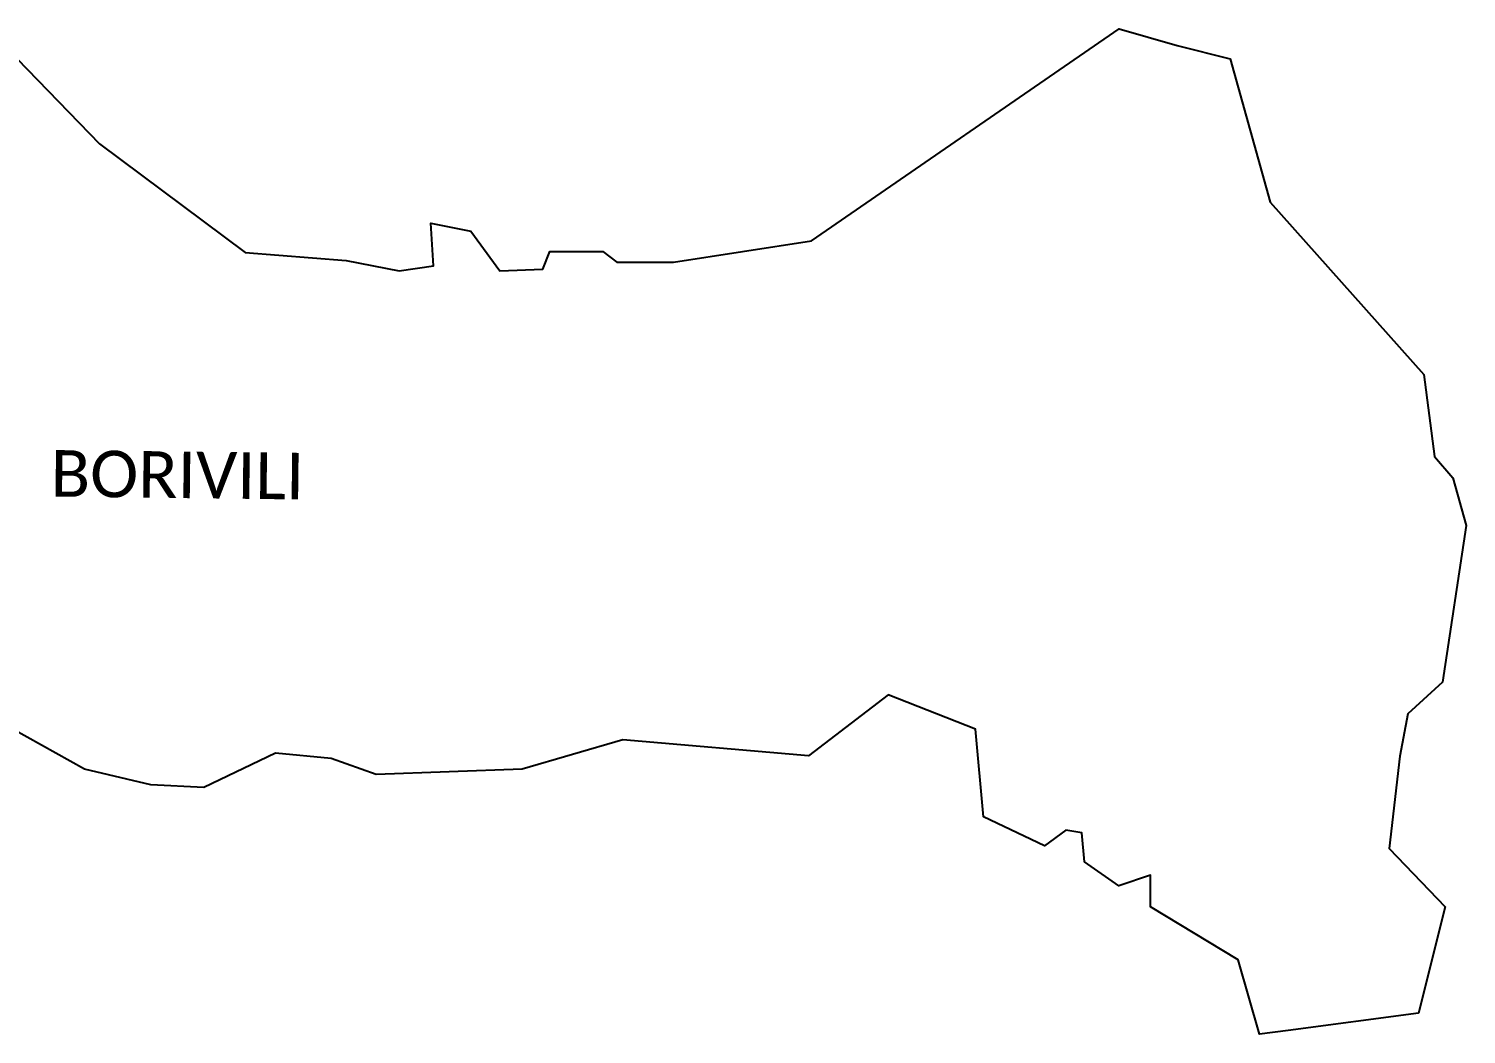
# Model space of a CAD drawing. Header units: metres. Extents: x 266208 to 280437, y 2124392 to 2131586.
# Drawn here: x 272796 to 280437, y 2124392 to 2129737 of the extents above; entities that cross this region are included whole.
import ezdxf

# ---------------------------------------------------------------- set-up
doc = ezdxf.new("R2010")
doc.units = ezdxf.units.M
doc.layers.add('VILLAGE NAME', color=250, linetype='Continuous')
doc.styles.add('MtXpl_Calibri', font='calibri.ttf')

msp = doc.modelspace()

# ---------------------------------------------------------------- linework, layer by layer
at = {"color": 3}
msp.add_lwpolyline([(272734.8, 2129576.8), (273171.8, 2129125.7), (273947.1, 2128547.7), (274482.8, 2128505.4), (274764.7, 2128449), (274948, 2128477.2), (274933.9, 2128702.8), (275145.4, 2128660.5), (275300.4, 2128449), (275528.3, 2128458.4), (275565.9, 2128552.4), (275847.8, 2128552.4), (275923, 2128496), (276223.7, 2128496), (276956.8, 2128608.8), (278592, 2129736.5), (278900.7, 2129647.2), (279182.6, 2129576.8), (279394.1, 2128815.5), (280211.7, 2127899.3), (280268.1, 2127462.3), (280366.8, 2127349.5), (280437.2, 2127095.7), (280310.4, 2126264), (280127.1, 2126094.9), (280084.8, 2125869.3), (280028.4, 2125378.8), (280324.5, 2125068.6), (280183.5, 2124504.8), (279490.9, 2124412.4), (279337.7, 2124392), (279224.9, 2124786.7), (278759.7, 2125068.6), (278759.7, 2125237.8), (278590.6, 2125181.4), (278407.3, 2125308.3), (278393.2, 2125463.3), (278308.6, 2125477.4), (278195.9, 2125392.9), (277871.7, 2125547.9), (277829.4, 2126013.1), (277364.2, 2126196.4), (276941.3, 2125872.2), (275954.5, 2125956.7), (275418.8, 2125801.7), (274643.5, 2125773.5), (274403.9, 2125858.1), (274107.8, 2125886.2), (273727.2, 2125703), (273445.3, 2125717.1), (273092.9, 2125801.7), (272712.3, 2126013.1)], dxfattribs=at)

# ---------------------------------------------------------------- texts
at = {"layer": 'VILLAGE NAME', "style": 'MtXpl_Calibri'}
msp.add_text('BORIVILI', height=247.63, rotation=359.34145, dxfattribs=at).set_placement((272911.4, 2127249.8))

doc.saveas('drawing.dxf')
